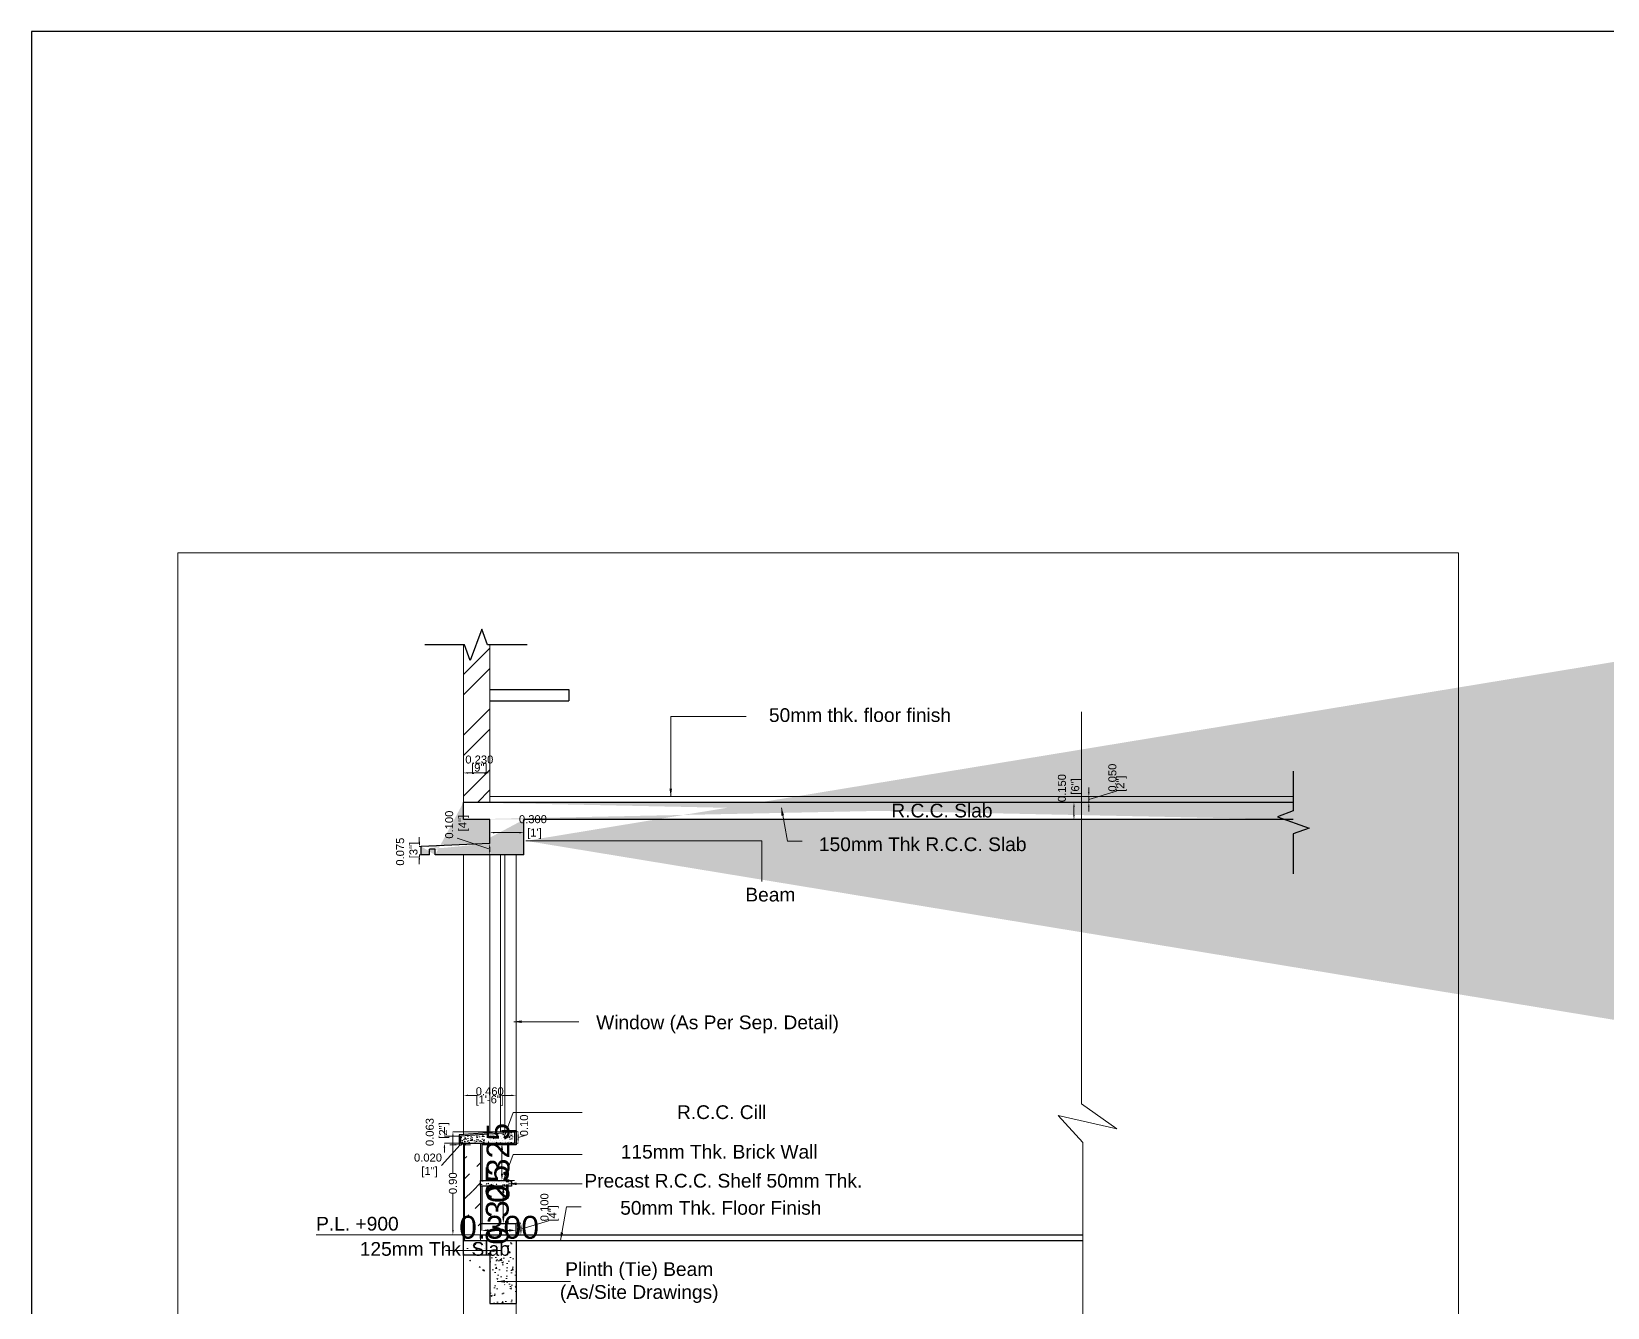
# Model space of a CAD drawing. Header units: millimetres. Extents: x 1898 to 3725, y 783 to 1532.
# Drawn here: x 3052.11 to 3065.9, y 1055.29 to 1066.45 of the extents above; entities that cross this region are included whole.
import ezdxf

# ---------------------------------------------------------------- set-up
doc = ezdxf.new("R2010")
doc.units = ezdxf.units.MM
doc.layers.get('0').update_dxf_attribs({"lineweight": 20})
doc.layers.get('Defpoints').update_dxf_attribs({"lineweight": 15})
for name, color, linetype, lineweight in [('Column Hatch', 253, 'Continuous', 13), ('DIM', 6, 'Continuous', 18), ('E6', 254, 'Continuous', 15), ('FLOOR FINISH', 10, 'Continuous', 15), ('Hatch', 43, 'Continuous', 13), ('TEXT', 7, 'Continuous', 15), ('Wall', 7, 'Continuous', 30), ('Window', 150, 'Continuous', 15), ('Window-Wall', 7, 'Continuous', 18)]:
    doc.layers.add(name, color=color, linetype=linetype, lineweight=lineweight)
doc.styles.add('DIM', font='arial.ttf', dxfattribs={"height": 0.5})
doc.styles.add('dim-stylus bt', font='arial.ttf')
doc.styles.get("Standard").update_dxf_attribs({"font": 'arial.ttf', "height": 0.2})
doc.styles.add('Tabrej', font='arial.ttf')
doc.dimstyles.new('1      100 (big)', dxfattribs={"dimscale": 100, "dimtxt": 10, "dimasz": 5, "dimexe": 5, "dimexo": 0, "dimgap": 1, "dimtad": 0, "dimdec": 0, "dimrnd": 5, "dimzin": 0, "dimdsep": 46, "dimtxsty": 'dim-stylus bt', "dimblk": 'ARCHTICK', "dimcen": 0, "dimdle": 5, "dimclrd": 256, "dimclre": 256, "dimclrt": 7, "dimadec": 0, "dimazin": 0, "dimtfac": 0.7, "dimtdec": 0, "dimtofl": 0, "dimtmove": 2, "dimatfit": 3, "dimfxl": 0, "dimtolj": 1, "dimtzin": 0, "dimlwd": 15, "dimlwe": 15, "dimarcsym": 0})
doc.dimstyles.new('Current Dim style', dxfattribs={"dimscale": 0.3, "dimtxt": 0.2, "dimasz": 2, "dimexe": 0.18, "dimexo": 1, "dimgap": 0.09, "dimtad": 0, "dimzin": 0, "dimdsep": 46, "dimtxsty": 'Standard', "dimcen": 0.09, "dimclrd": 256, "dimclre": 256, "dimclrt": 7, "dimadec": 0, "dimazin": 0, "dimtfac": 1, "dimtofl": 0, "dimtmove": 2, "dimatfit": 3, "dimfxl": 0, "dimtolj": 1, "dimtzin": 0, "dimlwd": -1, "dimlwe": -1, "dimarcsym": 0})
doc.dimstyles.new('Tabrej', dxfattribs={"dimtxt": 4, "dimasz": 0.45, "dimexe": 0.18, "dimexo": 0.0625, "dimgap": 0.09, "dimtad": 0, "dimdec": 3, "dimzin": 0, "dimdsep": 46, "dimtxsty": 'Tabrej', "dimcen": 0, "dimclrd": 256, "dimclre": 256, "dimclrt": 7, "dimaunit": 1, "dimadec": 3, "dimazin": 0, "dimtfac": 1, "dimtdec": 3, "dimtofl": 0, "dimtmove": 0, "dimatfit": 3, "dimfxl": 0, "dimtolj": 1, "dimtzin": 0, "dimlwd": -1, "dimlwe": -1, "dimarcsym": 0})

# ---------------------------------------------------------------- blocks, each defined once
blk = doc.blocks.new('*D625')
at = {"layer": 'Defpoints', "color": 0, "lineweight": 15, "ltscale": 0.05, "transparency": 16777216}
for p in [(3055.801, 1056.824), (3056.339, 1056.824), (3056.068, 1055.924)]:
    blk.add_point(p, dxfattribs=at)
at = {"layer": 'DIM', "ltscale": 0.05, "transparency": 16777216}
for p, q in [((3056.339, 1056.824), (3055.801, 1056.824)), ((3055.801, 1056.784), (3055.801, 1056.464)), ((3055.801, 1055.964), (3055.801, 1056.283)), ((3056.068, 1055.924), (3055.801, 1055.924))]:
    blk.add_line(p, q, dxfattribs=at)
at = {"layer": 'DIM', "lineweight": 15, "ltscale": 0.05, "transparency": 16777216}
for points in [[(3055.794, 1056.784), (3055.808, 1056.784), (3055.801, 1056.824)], [(3055.794, 1055.964), (3055.808, 1055.964), (3055.801, 1055.924)]]:
    blk.add_solid(points, dxfattribs=at)
at = {"layer": 'DIM', "color": 7, "ltscale": 0.05, "transparency": 16777216, "insert": (3055.801, 1056.374), "char_height": 0.07, "attachment_point": 5, "rotation": 90, "style": 'Tabrej'}
blk.add_mtext('\\A1;0.90', dxfattribs=at)
blk = doc.blocks.new('*D626')
at = {"layer": 'Defpoints', "color": 0, "lineweight": 15, "ltscale": 0.05, "transparency": 16777216}
for p in [(3056.353, 1057.142), (3055.893, 1056.824), (3056.353, 1056.824)]:
    blk.add_point(p, dxfattribs=at)
at = {"layer": 'DIM', "ltscale": 0.05, "transparency": 16777216}
for p, q in [((3055.893, 1056.824), (3055.893, 1057.142)), ((3055.933, 1057.142), (3056.005, 1057.142)), ((3056.313, 1057.142), (3056.241, 1057.142)), ((3056.353, 1056.824), (3056.353, 1057.142))]:
    blk.add_line(p, q, dxfattribs=at)
at = {"layer": 'DIM', "lineweight": 15, "ltscale": 0.05, "transparency": 16777216}
for points in [[(3055.933, 1057.149), (3055.933, 1057.136), (3055.893, 1057.142)], [(3056.313, 1057.149), (3056.313, 1057.136), (3056.353, 1057.142)]]:
    blk.add_solid(points, dxfattribs=at)
at = {"layer": 'DIM', "color": 7, "ltscale": 0.05, "transparency": 16777216, "char_height": 0.07, "attachment_point": 5, "style": 'Tabrej'}
for s, insert in [('\\A1;0.460', (3056.123, 1057.178)), ('\\A1;[1\'-6"]', (3056.123, 1057.097))]:
    blk.add_mtext(s, dxfattribs=dict(at, insert=insert))
blk = doc.blocks.new('_ArchTick')
at = {"color": 0, "const_width": 0.15}
blk.add_lwpolyline([(-0.5, -0.5), (0.5, 0.5)], dxfattribs=at)
blk = doc.blocks.new('*D602')
at = {"layer": 'Defpoints', "color": 0, "lineweight": 15, "ltscale": 0.05, "transparency": 16777216}
for p in [(3056.23, 1056.724), (3056.341, 1056.724), (3056.341, 1056.399)]:
    blk.add_point(p, dxfattribs=at)
at = {"layer": 'DIM', "ltscale": 0.05, "transparency": 16777216}
for p, q in [((3056.341, 1056.724), (3056.23, 1056.724)), ((3056.23, 1056.459), (3056.23, 1056.664)), ((3056.341, 1056.399), (3056.23, 1056.399))]:
    blk.add_line(p, q, dxfattribs=at)
at = {"layer": 'DIM', "lineweight": 15, "ltscale": 0.05, "transparency": 16777216}
for points in [[(3056.22, 1056.664), (3056.24, 1056.664), (3056.23, 1056.724)], [(3056.22, 1056.459), (3056.24, 1056.459), (3056.23, 1056.399)]]:
    blk.add_solid(points, dxfattribs=at)
at = {"layer": 'DIM', "color": 7, "ltscale": 0.05, "transparency": 16777216, "insert": (3056.197, 1056.552), "char_height": 0.2, "attachment_point": 5, "rotation": 90}
blk.add_mtext('\\A1;0.325', dxfattribs=at)
blk = doc.blocks.new('*D603')
at = {"layer": 'Defpoints', "color": 0, "lineweight": 15, "ltscale": 0.05, "transparency": 16777216}
for p in [(3061.302, 1059.755), (3061.302, 1059.705), (3061.365, 1059.755)]:
    blk.add_point(p, dxfattribs=at)
at = {"layer": 'DIM', "ltscale": 0.05, "transparency": 16777216}
for p, q in [((3061.365, 1059.795), (3061.365, 1059.835)), ((3061.365, 1059.73), (3061.606, 1059.803)), ((3061.302, 1059.755), (3061.365, 1059.755)), ((3061.302, 1059.705), (3061.365, 1059.705)), ((3061.365, 1059.705), (3061.365, 1059.755)), ((3061.365, 1059.665), (3061.365, 1059.625))]:
    blk.add_line(p, q, dxfattribs=at)
at = {"layer": 'DIM', "lineweight": 15, "ltscale": 0.05, "transparency": 16777216}
for points in [[(3061.358, 1059.795), (3061.371, 1059.795), (3061.365, 1059.755)], [(3061.358, 1059.665), (3061.371, 1059.665), (3061.365, 1059.705)]]:
    blk.add_solid(points, dxfattribs=at)
at = {"layer": 'DIM', "color": 7, "ltscale": 0.05, "transparency": 16777216, "char_height": 0.07, "attachment_point": 5, "rotation": 90, "style": 'Tabrej'}
for s, insert in [('\\A1;0.050', (3061.571, 1059.921)), ('\\A1;[2"]', (3061.651, 1059.868))]:
    blk.add_mtext(s, dxfattribs=dict(at, insert=insert))
blk = doc.blocks.new('*D604')
at = {"layer": 'Defpoints', "color": 0, "lineweight": 15, "ltscale": 0.05, "transparency": 16777216}
for p in [(3061.235, 1059.705), (3061.302, 1059.705), (3061.302, 1059.555)]:
    blk.add_point(p, dxfattribs=at)
at = {"layer": 'DIM', "ltscale": 0.05, "transparency": 16777216}
for p, q in [((3061.302, 1059.705), (3061.235, 1059.705)), ((3061.235, 1059.595), (3061.235, 1059.665)), ((3061.302, 1059.555), (3061.235, 1059.555))]:
    blk.add_line(p, q, dxfattribs=at)
at = {"layer": 'DIM', "lineweight": 15, "ltscale": 0.05, "transparency": 16777216}
for points in [[(3061.228, 1059.665), (3061.241, 1059.665), (3061.235, 1059.705)], [(3061.228, 1059.595), (3061.241, 1059.595), (3061.235, 1059.555)]]:
    blk.add_solid(points, dxfattribs=at)
at = {"layer": 'DIM', "color": 7, "ltscale": 0.05, "transparency": 16777216, "insert": (3061.198, 1059.83), "char_height": 0.07, "attachment_point": 5, "rotation": 90, "style": 'Tabrej'}
blk.add_mtext('\\A1;0.150\\P [6"]', dxfattribs=at)
blk = doc.blocks.new('*D605')
at = {"layer": 'Defpoints', "color": 0, "lineweight": 15, "ltscale": 0.05, "transparency": 16777216}
for p in [(3056.123, 1059.44), (3056.423, 1059.44), (3056.423, 1059.44)]:
    blk.add_point(p, dxfattribs=at)
at = {"layer": 'DIM', "ltscale": 0.05, "transparency": 16777216}
for p, q in [((3056.123, 1059.44), (3056.123, 1059.44)), ((3056.163, 1059.44), (3056.383, 1059.44))]:
    blk.add_line(p, q, dxfattribs=at)
at = {"layer": 'DIM', "lineweight": 15, "ltscale": 0.05, "transparency": 16777216}
for points in [[(3056.163, 1059.447), (3056.163, 1059.434), (3056.123, 1059.44)], [(3056.383, 1059.447), (3056.383, 1059.434), (3056.423, 1059.44)]]:
    blk.add_solid(points, dxfattribs=at)
at = {"layer": 'DIM', "color": 7, "ltscale": 0.05, "transparency": 16777216, "insert": (3056.501, 1059.489), "char_height": 0.07, "attachment_point": 5, "style": 'Tabrej'}
blk.add_mtext("\\A1;0.300\\P [1']", dxfattribs=at)
blk = doc.blocks.new('*D606')
at = {"layer": 'Defpoints', "color": 0, "lineweight": 15, "ltscale": 0.05, "transparency": 16777216}
for p in [(3056.123, 1059.962), (3055.893, 1059.705), (3056.123, 1059.705)]:
    blk.add_point(p, dxfattribs=at)
at = {"layer": 'DIM', "ltscale": 0.05, "transparency": 16777216}
for p, q in [((3055.893, 1059.705), (3055.893, 1059.962)), ((3055.933, 1059.962), (3056.083, 1059.962)), ((3056.123, 1059.705), (3056.123, 1059.962))]:
    blk.add_line(p, q, dxfattribs=at)
at = {"layer": 'DIM', "lineweight": 15, "ltscale": 0.05, "transparency": 16777216}
for points in [[(3055.933, 1059.969), (3055.933, 1059.956), (3055.893, 1059.962)], [(3056.083, 1059.969), (3056.083, 1059.956), (3056.123, 1059.962)]]:
    blk.add_solid(points, dxfattribs=at)
at = {"layer": 'DIM', "color": 7, "ltscale": 0.05, "transparency": 16777216, "char_height": 0.07, "attachment_point": 5, "style": 'Tabrej'}
for s, insert in [('\\A1;0.230', (3056.032, 1060.079)), ('\\A1;[9"]', (3056.032, 1059.998))]:
    blk.add_mtext(s, dxfattribs=dict(at, insert=insert))
blk = doc.blocks.new('*D607')
at = {"layer": 'Defpoints', "color": 0, "lineweight": 15, "ltscale": 0.05, "transparency": 16777216}
for p in [(3056.242, 1056.349), (3056.242, 1056.024), (3056.242, 1056.024)]:
    blk.add_point(p, dxfattribs=at)
at = {"layer": 'DIM', "ltscale": 0.05, "transparency": 16777216}
blk.add_line((3056.242, 1056.289), (3056.242, 1056.084), dxfattribs=at)
at = {"layer": 'DIM', "lineweight": 15, "ltscale": 0.05, "transparency": 16777216}
for points in [[(3056.232, 1056.289), (3056.252, 1056.289), (3056.242, 1056.349)], [(3056.232, 1056.084), (3056.252, 1056.084), (3056.242, 1056.024)]]:
    blk.add_solid(points, dxfattribs=at)
at = {"layer": 'DIM', "color": 7, "ltscale": 0.05, "transparency": 16777216, "insert": (3056.19, 1056.186), "char_height": 0.2, "attachment_point": 5, "rotation": 90}
blk.add_mtext('\\A1;0.325', dxfattribs=at)
blk = doc.blocks.new('*D608')
at = {"layer": 'Defpoints', "color": 0, "lineweight": 15, "ltscale": 0.05, "transparency": 16777216}
for p in [(3056.053, 1056.024), (3056.353, 1056.024), (3056.353, 1055.962)]:
    blk.add_point(p, dxfattribs=at)
at = {"layer": 'DIM', "ltscale": 0.05, "transparency": 16777216}
for p, q in [((3056.053, 1056.024), (3056.053, 1055.962)), ((3056.113, 1055.962), (3056.293, 1055.962)), ((3056.353, 1056.024), (3056.353, 1055.962))]:
    blk.add_line(p, q, dxfattribs=at)
at = {"layer": 'DIM', "lineweight": 15, "ltscale": 0.05, "transparency": 16777216}
for points in [[(3056.113, 1055.972), (3056.113, 1055.952), (3056.053, 1055.962)], [(3056.293, 1055.972), (3056.293, 1055.952), (3056.353, 1055.962)]]:
    blk.add_solid(points, dxfattribs=at)
at = {"layer": 'DIM', "color": 7, "ltscale": 0.05, "transparency": 16777216, "insert": (3056.205, 1055.988), "char_height": 0.2, "attachment_point": 5}
blk.add_mtext('\\A1;0.300', dxfattribs=at)
blk = doc.blocks.new('*D609')
at = {"layer": 'Defpoints', "color": 0, "lineweight": 15, "ltscale": 0.05, "transparency": 16777216}
for p in [(3056.31, 1056.824), (3056.371, 1056.824), (3056.31, 1056.724)]:
    blk.add_point(p, dxfattribs=at)
at = {"layer": 'DIM', "ltscale": 0.05, "transparency": 16777216}
for p, q in [((3056.31, 1056.824), (3056.371, 1056.824)), ((3056.371, 1056.774), (3056.424, 1056.789)), ((3056.371, 1056.764), (3056.371, 1056.784)), ((3056.31, 1056.724), (3056.371, 1056.724))]:
    blk.add_line(p, q, dxfattribs=at)
at = {"layer": 'DIM', "lineweight": 15, "ltscale": 0.05, "transparency": 16777216}
for points in [[(3056.365, 1056.784), (3056.378, 1056.784), (3056.371, 1056.824)], [(3056.365, 1056.764), (3056.378, 1056.764), (3056.371, 1056.724)]]:
    blk.add_solid(points, dxfattribs=at)
at = {"layer": 'DIM', "color": 7, "ltscale": 0.05, "transparency": 16777216, "insert": (3056.424, 1056.88), "char_height": 0.07, "attachment_point": 5, "rotation": 90, "style": 'Tabrej'}
blk.add_mtext('\\A1;0.10', dxfattribs=at)
blk = doc.blocks.new('*D610')
at = {"layer": 'Defpoints', "color": 0, "lineweight": 15, "ltscale": 0.05, "transparency": 16777216}
for p in [(3056.123, 1059.345), (3056.123, 1059.245), (3056.123, 1059.245)]:
    blk.add_point(p, dxfattribs=at)
at = {"layer": 'DIM', "ltscale": 0.05, "transparency": 16777216}
for p, q in [((3056.123, 1059.295), (3055.837, 1059.392)), ((3056.123, 1059.305), (3056.123, 1059.285))]:
    blk.add_line(p, q, dxfattribs=at)
at = {"layer": 'DIM', "lineweight": 15, "ltscale": 0.05, "transparency": 16777216}
for points in [[(3056.116, 1059.305), (3056.129, 1059.305), (3056.123, 1059.345)], [(3056.116, 1059.285), (3056.129, 1059.285), (3056.123, 1059.245)]]:
    blk.add_solid(points, dxfattribs=at)
at = {"layer": 'DIM', "color": 7, "ltscale": 0.05, "transparency": 16777216, "insert": (3055.837, 1059.51), "char_height": 0.07, "attachment_point": 5, "rotation": 90, "style": 'Tabrej'}
blk.add_mtext('\\A1;0.100\\P [4"]', dxfattribs=at)
blk = doc.blocks.new('*D594')
at = {"layer": 'Defpoints', "color": 0, "lineweight": 15, "ltscale": 0.05, "transparency": 16777216}
for p in [(3055.507, 1059.32), (3055.523, 1059.32), (3055.523, 1059.245)]:
    blk.add_point(p, dxfattribs=at)
at = {"layer": 'DIM', "ltscale": 0.05, "transparency": 16777216}
for p, q in [((3055.507, 1059.36), (3055.507, 1059.4)), ((3055.523, 1059.32), (3055.507, 1059.32)), ((3055.523, 1059.245), (3055.507, 1059.245)), ((3055.507, 1059.205), (3055.507, 1059.165))]:
    blk.add_line(p, q, dxfattribs=at)
at = {"layer": 'DIM', "lineweight": 15, "ltscale": 0.05, "transparency": 16777216}
for points in [[(3055.5, 1059.36), (3055.514, 1059.36), (3055.507, 1059.32)], [(3055.5, 1059.205), (3055.514, 1059.205), (3055.507, 1059.245)]]:
    blk.add_solid(points, dxfattribs=at)
at = {"layer": 'DIM', "color": 7, "ltscale": 0.05, "transparency": 16777216, "insert": (3055.408, 1059.274), "char_height": 0.07, "attachment_point": 5, "rotation": 90, "style": 'Tabrej'}
blk.add_mtext('\\A1;0.075\\P [3"]', dxfattribs=at)
blk = doc.blocks.new('*D595')
at = {"layer": 'Defpoints', "color": 0, "lineweight": 15, "ltscale": 0.05, "transparency": 16777216}
for p in [(3055.88, 1056.786), (3055.727, 1056.724), (3055.88, 1056.724)]:
    blk.add_point(p, dxfattribs=at)
at = {"layer": 'DIM', "ltscale": 0.05, "transparency": 16777216}
for p, q in [((3055.727, 1056.826), (3055.727, 1056.866)), ((3055.88, 1056.786), (3055.727, 1056.786)), ((3055.88, 1056.724), (3055.727, 1056.724)), ((3055.727, 1056.684), (3055.727, 1056.644))]:
    blk.add_line(p, q, dxfattribs=at)
at = {"layer": 'DIM', "lineweight": 15, "ltscale": 0.05, "transparency": 16777216}
for points in [[(3055.72, 1056.826), (3055.734, 1056.826), (3055.727, 1056.786)], [(3055.72, 1056.684), (3055.734, 1056.684), (3055.727, 1056.724)]]:
    blk.add_solid(points, dxfattribs=at)
at = {"layer": 'DIM', "color": 7, "ltscale": 0.05, "transparency": 16777216, "insert": (3055.667, 1056.822), "char_height": 0.07, "attachment_point": 5, "rotation": 90, "style": 'Tabrej'}
blk.add_mtext('\\A1;0.063\\P [2"]', dxfattribs=at)
blk = doc.blocks.new('*D596')
at = {"layer": 'Defpoints', "color": 0, "lineweight": 15, "ltscale": 0.05, "transparency": 16777216}
for p in [(3055.855, 1056.711), (3055.875, 1056.711), (3055.875, 1056.711)]:
    blk.add_point(p, dxfattribs=at)
at = {"layer": 'DIM', "ltscale": 0.05, "transparency": 16777216}
for p, q in [((3055.865, 1056.711), (3055.701, 1056.53)), ((3055.815, 1056.711), (3055.775, 1056.711)), ((3055.855, 1056.711), (3055.875, 1056.711)), ((3055.915, 1056.711), (3055.955, 1056.711))]:
    blk.add_line(p, q, dxfattribs=at)
at = {"layer": 'DIM', "lineweight": 15, "ltscale": 0.05, "transparency": 16777216}
for points in [[(3055.815, 1056.718), (3055.815, 1056.704), (3055.855, 1056.711)], [(3055.915, 1056.718), (3055.915, 1056.704), (3055.875, 1056.711)]]:
    blk.add_solid(points, dxfattribs=at)
at = {"layer": 'DIM', "color": 7, "ltscale": 0.05, "transparency": 16777216, "insert": (3055.583, 1056.53), "char_height": 0.07, "attachment_point": 5, "style": 'Tabrej'}
blk.add_mtext('\\A1;0.020\\P [1"]', dxfattribs=at)
blk = doc.blocks.new('*D597')
at = {"layer": 'Defpoints', "color": 0, "lineweight": 15, "ltscale": 0.05, "transparency": 16777216}
for p in [(3056.353, 1056.024), (3056.353, 1055.924), (3056.396, 1056.024)]:
    blk.add_point(p, dxfattribs=at)
at = {"layer": 'DIM', "ltscale": 0.05, "transparency": 16777216}
for p, q in [((3056.353, 1056.024), (3056.396, 1056.024)), ((3056.353, 1055.924), (3056.396, 1055.924)), ((3056.396, 1055.974), (3056.637, 1056.046)), ((3056.396, 1055.964), (3056.396, 1055.984))]:
    blk.add_line(p, q, dxfattribs=at)
at = {"layer": 'DIM', "lineweight": 15, "ltscale": 0.05, "transparency": 16777216}
for points in [[(3056.389, 1055.984), (3056.403, 1055.984), (3056.396, 1056.024)], [(3056.389, 1055.964), (3056.403, 1055.964), (3056.396, 1055.924)]]:
    blk.add_solid(points, dxfattribs=at)
at = {"layer": 'DIM', "color": 7, "ltscale": 0.05, "transparency": 16777216, "char_height": 0.07, "attachment_point": 5, "rotation": 90, "style": 'Tabrej'}
for s, insert in [('\\A1;0.100', (3056.602, 1056.164)), ('\\A1;[4"]', (3056.682, 1056.111))]:
    blk.add_mtext(s, dxfattribs=dict(at, insert=insert))

msp = doc.modelspace()

# ---------------------------------------------------------------- hatches: boundary and pattern name
at = {"layer": 'Column Hatch', "ltscale": 0.05}
h = msp.add_hatch(dxfattribs=at)
h.set_pattern_fill('ANSI32', color=256, scale=1.002047, style=0)
h.set_pattern_definition([(45, (-4067.0914, 2159.90125), (-0.265707812, 0.265707812), []), (45, (-4066.91428, 2159.90125), (-0.265707812, 0.265707812), [])])
edge = h.paths.add_edge_path()
edge.add_line((3056.1231, 1061.082), (3056.1231, 1059.7051))
edge.add_line((3055.8931, 1059.7051), (3055.8931, 1061.082))
h = msp.add_hatch(dxfattribs=at)
h.set_pattern_fill('ANSI31', color=256)
h.set_pattern_definition([(45, (-2424.7141, 1843.23759), (-0.0883883476, 0.0883883476), [])])
edge = h.paths.add_edge_path()
edge.add_line((3056.0431, 1056.7236), (3056.0431, 1055.8736))
edge.add_line((3055.9031, 1056.7236), (3055.9031, 1055.8736))
at = {"layer": 'Hatch', "ltscale": 0.05}
h = msp.add_hatch(dxfattribs=at)
h.set_pattern_fill('AR-CONC', color=256, scale=0.02)
h.set_pattern_definition([(50, (-3151.94785, 1656.49071), (0.1434520365, -0.012550427), [0.015, -0.165]), (355, (-3151.94785, 1656.49071), (-0.0277502667, 0.1504384267), [0.012, -0.132]), (100.4514445, (-3151.93589, 1656.48967), (0.1157017693, 0.1378879982), [0.0127480384, -0.1402284224]), (46.1842, (-3151.94785, 1656.53071), (0.213448266, -0.033103856), [0.0225, -0.2475]), (96.6356355, (-3151.93006, 1656.52795), (0.186932389, 0.19482372), [0.0191220684, -0.210342752]), (351.184164, (-3151.94785, 1656.53071), (0.186932389, 0.19482372), [0.018, -0.198]), (21, (-3151.92785, 1656.52071), (0.1193814104, -0.0805237781), [0.015, -0.165]), (326, (-3151.92785, 1656.52071), (0.0486630664, 0.145030009), [0.012, -0.132]), (71.4514447, (-3151.9179, 1656.514), (0.1680444753, 0.0645062306), [0.012748038, -0.1402284224]), (37.5, (-3151.947847, 1656.490713), (0.00243197106, 0.06657877077), [0, -0.1304, 0, -0.134, 0, -0.1325]), (7.5, (-3151.94785, 1656.49071), (0.0526139075, 0.0788823424), [0, -0.0764, 0, -0.1274, 0, -0.0505]), (327.5, (-3151.992447, 1656.490713), (0.10676448723, -0.00451097435), [0, -0.05, 0, -0.156, 0, -0.207]), (317.5, (-3152.01245, 1656.49071), (0.1166372339, 0.0200209965), [0, -0.065, 0, -0.1036, 0, -0.147])])
edge = h.paths.add_edge_path()
edge.add_line((3055.5227, 1059.2451), (3055.5227, 1059.3201))
edge.add_line((3055.6453, 1059.2451), (3055.6453, 1059.2952))
edge.add_line((3055.6453, 1059.2952), (3055.5952, 1059.2952))
edge.add_line((3055.5952, 1059.2451), (3055.5227, 1059.2451))
edge.add_line((3056.1227, 1059.3451), (3055.5223, 1059.3201))
edge.add_line((3056.4227, 1059.2451), (3055.6453, 1059.2451))
edge.add_line((3055.5952, 1059.2451), (3055.5952, 1059.2952))
edge.add_line((3056.4227, 1059.2451), (3056.4227, 1059.5551))
edge.add_line((3056.1227, 1059.3951), (3056.1227, 1059.5551))
edge.add_line((3056.1227, 1059.5551), (3055.8931, 1059.5551))
edge.add_line((3063.154, 1059.7051), (3055.8931, 1059.7051))
edge.add_line((3063.154, 1059.5551), (3056.4227, 1059.5551))
edge.add_line((3055.8931, 1059.5551), (3055.8931, 1059.7051))
h = msp.add_hatch(dxfattribs=at)
h.set_pattern_fill('AR-CONC', color=256, scale=0.01)
h.set_pattern_definition([(50, (-2745.32911, 1642.07449), (0.07172601826, -0.0062752135), [0.0075, -0.0825]), (355, (-2745.32911, 1642.07449), (-0.0138751334, 0.0752192134), [0.006, -0.066]), (100.4514445, (-2745.32313, 1642.07397), (0.0578508847, 0.0689439991), [0.0063740192, -0.0701142112]), (46.1842, (-2745.32911, 1642.09449), (0.1067241331, -0.0165519281), [0.01125, -0.12375]), (96.6356355, (-2745.32021, 1642.09311), (0.0934661946, 0.09741186), [0.0095610342, -0.105171376]), (351.184164, (-2745.32911, 1642.09449), (0.0934661945, 0.09741186), [0.009, -0.099]), (21, (-2745.31911, 1642.08949), (0.0596907052, -0.04026188907), [0.0075, -0.0825]), (326, (-2745.31911, 1642.08949), (0.0243315332, 0.0725150045), [0.006, -0.066]), (71.4514447, (-2745.31413, 1642.08614), (0.0840222377, 0.0322531153), [0.006374019, -0.0701142112]), (37.5, (-2745.329107, 1642.074492), (0.00121598553, 0.03328938538), [0, -0.0652, 0, -0.067, 0, -0.06625]), (7.5, (-2745.329107, 1642.074492), (0.02630695374, 0.03944117119), [0, -0.0382, 0, -0.0637, 0, -0.02525]), (327.5, (-2745.351407, 1642.074492), (0.05338224362, -0.00225548717), [0, -0.025, 0, -0.078, 0, -0.1035]), (317.5, (-2745.361407, 1642.07449), (0.05831861693, 0.01001049823), [0, -0.0325, 0, -0.0518, 0, -0.0735])])
h.paths.add_polyline_path([(3056.2406, 1056.8236), (3056.3406, 1056.8236), (3056.3406, 1056.7236), (3055.8676, 1056.7236), (3055.8676, 1056.7861), (3056.2406, 1056.8111)])
h = msp.add_hatch(dxfattribs=at)
h.set_pattern_fill('AR-CONC', color=256, scale=0.01)
h.set_pattern_definition([(50, (-2745.32911, 1642.07949), (0.07172601826, -0.0062752135), [0.0075, -0.0825]), (355, (-2745.32911, 1642.07949), (-0.0138751334, 0.0752192134), [0.006, -0.066]), (100.4514445, (-2745.32313, 1642.07897), (0.0578508847, 0.0689439991), [0.0063740192, -0.0701142112]), (46.1842, (-2745.32911, 1642.09949), (0.1067241331, -0.0165519281), [0.01125, -0.12375]), (96.6356355, (-2745.32021, 1642.09811), (0.0934661946, 0.09741186), [0.0095610342, -0.105171376]), (351.184164, (-2745.32911, 1642.09949), (0.0934661945, 0.09741186), [0.009, -0.099]), (21, (-2745.31911, 1642.09449), (0.0596907052, -0.04026188907), [0.0075, -0.0825]), (326, (-2745.31911, 1642.09449), (0.0243315332, 0.0725150045), [0.006, -0.066]), (71.4514447, (-2745.31413, 1642.09114), (0.0840222377, 0.0322531153), [0.006374019, -0.0701142112]), (37.5, (-2745.329107, 1642.079492), (0.00121598553, 0.03328938538), [0, -0.0652, 0, -0.067, 0, -0.06625]), (7.5, (-2745.329107, 1642.079492), (0.02630695374, 0.03944117119), [0, -0.0382, 0, -0.0637, 0, -0.02525]), (327.5, (-2745.351407, 1642.079492), (0.05338224362, -0.00225548717), [0, -0.025, 0, -0.078, 0, -0.1035]), (317.5, (-2745.361407, 1642.07949), (0.05831861693, 0.01001049823), [0, -0.0325, 0, -0.0518, 0, -0.0735])])
h.paths.add_polyline_path([(3056.3131, 1056.3486), (3056.0431, 1056.3486), (3056.0431, 1056.3986), (3056.3131, 1056.3986)])
h = msp.add_hatch(dxfattribs=at)
h.set_pattern_fill('AR-CONC', color=256, scale=0.02)
h.set_pattern_definition([(50, (-2745.32911, 1642.08449), (0.1434520365, -0.012550427), [0.015, -0.165]), (355, (-2745.32911, 1642.08449), (-0.0277502667, 0.1504384267), [0.012, -0.132]), (100.4514445, (-2745.31715, 1642.08345), (0.1157017693, 0.1378879982), [0.0127480384, -0.1402284224]), (46.1842, (-2745.3291, 1642.1245), (0.213448266, -0.033103856), [0.0225, -0.2475]), (96.6356355, (-2745.31132, 1642.12173), (0.186932389, 0.19482372), [0.019122068, -0.210342752]), (351.184164, (-2745.3291, 1642.1245), (0.186932389, 0.19482372), [0.018, -0.198]), (21, (-2745.30911, 1642.11449), (0.1193814104, -0.0805237781), [0.015, -0.165]), (326, (-2745.30911, 1642.11449), (0.0486630664, 0.145030009), [0.012, -0.132]), (71.4514447, (-2745.29916, 1642.10778), (0.1680444753, 0.0645062306), [0.012748038, -0.1402284224]), (37.5, (-2745.329107, 1642.08449), (0.00243197106, 0.06657877077), [0, -0.1304, 0, -0.134, 0, -0.1325]), (7.5, (-2745.32911, 1642.08449), (0.0526139075, 0.0788823424), [0, -0.0764, 0, -0.1274, 0, -0.0505]), (327.5, (-2745.37371, 1642.08449), (0.10676448723, -0.00451097435), [0, -0.05, 0, -0.156, 0, -0.207]), (317.5, (-2745.39371, 1642.08449), (0.1166372339, 0.0200209965), [0, -0.065, 0, -0.1036, 0, -0.147])])
edge = h.paths.add_edge_path()
edge.add_line((3055.8931, 1055.7486), (3056.1227, 1055.7486))
edge.add_line((3056.1227, 1055.7486), (3056.1227, 1055.4136))
edge.add_line((3056.1227, 1055.3236), (3056.3531, 1055.3236))
edge.add_line((3055.8931, 1055.7465), (3055.8931, 1055.8736))
edge.add_line((3056.3531, 1055.8736), (3056.3531, 1055.4136))

# ---------------------------------------------------------------- linework, layer by layer
at = {"layer": 'Column Hatch', "ltscale": 0.05}
for p, q in [((3055.8931, 1059.7051), (3055.8931, 1061.082)), ((3056.1231, 1061.082), (3056.1231, 1059.7051)), ((3055.9031, 1056.7236), (3055.9031, 1055.8736)), ((3056.0431, 1056.7236), (3056.0431, 1055.8736))]:
    msp.add_line(p, q, dxfattribs=at)
at = {"layer": 'E6', "ltscale": 0.05}
for p, q in [((3055.8931, 1055.9236), (3054.6057, 1055.9236)), ((3055.8931, 1055.8736), (3055.8931, 1053.7887)), ((3056.3531, 1055.8736), (3056.3531, 1053.7887))]:
    msp.add_line(p, q, dxfattribs=at)
msp.add_lwpolyline([(3064.6002, 1061.8873), (3053.3947, 1061.8873), (3053.3947, 1053.1188), (3064.6002, 1053.1188)], close=True, dxfattribs=at)
at = {"layer": 'FLOOR FINISH', "ltscale": 0.05}
msp.add_line((3063.154, 1059.7551), (3056.1231, 1059.7551), dxfattribs=at)
at = {"layer": 'Wall', "ltscale": 0.05}
for p, q in [((3056.1227, 1060.692), (3056.8141, 1060.692)), ((3056.8141, 1060.692), (3056.8141, 1060.5918)), ((3056.1227, 1060.5918), (3056.8141, 1060.5918)), ((3063.154, 1059.7051), (3055.8931, 1059.7051)), ((3055.8931, 1059.5551), (3055.8931, 1059.7051)), ((3056.1227, 1059.5551), (3055.8931, 1059.5551)), ((3056.1227, 1059.3451), (3056.1227, 1059.5551)), ((3056.4227, 1059.2451), (3056.4227, 1059.5551)), ((3063.154, 1059.5551), (3056.4227, 1059.5551)), ((3056.1227, 1059.3451), (3055.5227, 1059.3201)), ((3055.5227, 1059.2451), (3055.5227, 1059.3201)), ((3055.5952, 1059.2451), (3055.5227, 1059.2451)), ((3055.5952, 1059.2451), (3055.5952, 1059.2952)), ((3055.6453, 1059.2952), (3055.5952, 1059.2952)), ((3055.6453, 1059.2451), (3055.6453, 1059.2952)), ((3056.4227, 1059.2451), (3055.6453, 1059.2451)), ((3055.8931, 1056.7236), (3055.8931, 1055.9236)), ((3056.0531, 1056.7236), (3056.0531, 1056.3986)), ((3056.0531, 1056.3486), (3056.0531, 1056.0236)), ((3055.8931, 1055.8736), (3055.8931, 1055.9236)), ((3055.8931, 1055.7486), (3055.8931, 1055.9236)), ((3056.0431, 1056.0236), (3056.3531, 1056.0236)), ((3056.0431, 1055.9236), (3056.3531, 1055.9236)), ((3056.3531, 1055.9236), (3056.3531, 1056.0236)), ((3056.3531, 1055.9236), (3061.3128, 1055.9236)), ((3055.8931, 1055.8736), (3056.3531, 1055.8736)), ((3056.3531, 1055.8736), (3061.3128, 1055.8736)), ((3056.3531, 1055.8736), (3056.3531, 1055.3236)), ((3055.8931, 1055.7486), (3056.1227, 1055.7486)), ((3056.1227, 1055.7486), (3056.1227, 1055.3236)), ((3056.1227, 1055.3236), (3056.3531, 1055.3236))]:
    msp.add_line(p, q, dxfattribs=at)
at = {"layer": 'Wall'}
for p, q in [((3056.2281, 1056.8227), (3055.8551, 1056.7977)), ((3055.8551, 1056.7977), (3055.8551, 1056.7111)), ((3056.2406, 1056.8111), (3055.8676, 1056.7861)), ((3055.8676, 1056.7861), (3055.8676, 1056.7236)), ((3056.2281, 1056.8361), (3056.3531, 1056.8361)), ((3056.2281, 1056.8361), (3056.2281, 1056.8227)), ((3056.2406, 1056.8236), (3056.3406, 1056.8236)), ((3056.2406, 1056.8236), (3056.2406, 1056.8111)), ((3056.3406, 1056.8236), (3056.3406, 1056.7236)), ((3056.3406, 1056.8236), (3056.3406, 1056.7236)), ((3056.3531, 1056.8361), (3056.3531, 1056.7111)), ((3055.8551, 1056.7111), (3055.8751, 1056.7111)), ((3055.8581, 1056.7111), (3055.8751, 1056.7111)), ((3055.8676, 1056.7236), (3056.3406, 1056.7236)), ((3055.8751, 1056.7236), (3055.8751, 1056.7111)), ((3056.3531, 1056.7111), (3056.0531, 1056.7111))]:
    msp.add_line(p, q, dxfattribs=at)
at = {"layer": 'Wall', "ltscale": 0.05}
for points in [[(3079.6911, 1066.4454), (3052.1141, 1066.4454), (3052.1141, 1047.9795), (3079.6911, 1047.9795)], [(3056.3131, 1056.3486), (3056.0431, 1056.3486), (3056.0431, 1056.3986), (3056.3131, 1056.3986)]]:
    msp.add_lwpolyline(points, close=True, dxfattribs=at)
at = {"layer": 'Wall'}
msp.add_lwpolyline([(3056.4519, 1061.082), (3056.1035, 1061.082), (3056.0534, 1061.2197), (3055.9532, 1060.9444), (3055.9031, 1061.082), (3055.5548, 1061.082)], dxfattribs=at)
at = {"layer": 'Wall', "ltscale": 0.05}
msp.add_lwpolyline([(3063.154, 1059.9778), (3063.154, 1059.6294), (3063.0163, 1059.5793), (3063.2916, 1059.4791), (3063.154, 1059.429), (3063.154, 1059.0806)], dxfattribs=at)
at = {"layer": 'Window', "ltscale": 0.05}
for p, q in [((3056.2163, 1059.2451), (3056.2163, 1056.8236)), ((3056.2563, 1059.2451), (3056.2563, 1056.8236))]:
    msp.add_line(p, q, dxfattribs=at)
at = {"layer": 'Window-Wall'}
for p, q in [((3061.3017, 1060.4972), (3061.3017, 1057.0693)), ((3055.8931, 1059.2451), (3055.8931, 1056.8003)), ((3056.1227, 1059.2451), (3056.1227, 1056.8236)), ((3056.3531, 1059.2451), (3056.3531, 1056.8236)), ((3061.3017, 1057.0693), (3061.6098, 1056.8494)), ((3061.6098, 1056.8494), (3061.0964, 1056.9667)), ((3061.0964, 1056.9667), (3061.3128, 1056.7315)), ((3061.3128, 1056.7315), (3061.3128, 1053.9939))]:
    msp.add_line(p, q, dxfattribs=at)

# ---------------------------------------------------------------- texts
at = {"layer": 'TEXT', "char_height": 0.12, "width": 2.432176, "attachment_point": 5, "style": 'DIM'}
for s, insert in [('50mm thk. floor finish', (3059.3626, 1060.4671)), (' R.C.C. Slab', (3060.0562, 1059.6323)), ('150mm Thk R.C.C. Slab', (3059.9113, 1059.3378)), ('Beam', (3058.5785, 1058.8974)), ('\\A1;Window (As Per Sep. Detail)', (3058.1161, 1057.7632)), ('\\A1;R.C.C. Cill', (3058.1528, 1056.995)), ('\\A1;115mm Thk. Brick Wall', (3058.1311, 1056.6492)), ('\\A1;Precast R.C.C. Shelf 50mm Thk.', (3058.167, 1056.3956)), ('\\A1;50mm Thk. Floor Finish', (3058.1448, 1056.1583)), ('P.L. +900', (3054.9653, 1056.0196)), ('\\A1;125mm Thk. Slab', (3055.6429, 1055.7992)), ('\\A1;Plinth (Tie) Beam\\P(As/Site Drawings) ', (3057.4311, 1055.5053))]:
    msp.add_mtext(s, dxfattribs=dict(at, insert=insert))

# ---------------------------------------------------------------- dimensions: what is measured, and where the dimension line sits
at = {"layer": 'DIM', "ltscale": 0.05}
for base, p1, p2, picture, middle in [((3056.1231, 1059.9625), (3055.8931, 1059.7051), (3056.1231, 1059.7051), '*D606', (3056.0323, 1060.0431)), ((3056.3531, 1057.1423), (3055.8931, 1056.8236), (3056.3531, 1056.8236), '*D626', (3056.1231, 1057.1423))]:
    dim = msp.add_linear_dim(base=base, p1=p1, p2=p2, dimstyle='Tabrej', override={"dimtxt": 0.07, "dimasz": 0.04, "dimexe": 0, "dimexo": 0, "dimgap": 0, "dimpost": '\\X', "dimsah": 1, "dimtmove": 1}, dxfattribs=at)
    dim.commit()
    dim.dimension.update_dxf_attribs({"geometry": picture, "text_midpoint": middle})
for base, p1, p2, dimstyle, override, picture, middle in [((3061.2348, 1059.7051), (3061.3017, 1059.5551), (3061.3017, 1059.7051), 'Tabrej', {"dimtxt": 0.07, "dimasz": 0.04, "dimexe": 0, "dimexo": 0, "dimgap": 0, "dimpost": '\\X', "dimsah": 1, "dimtmove": 1}, '*D604', (3061.1982, 1059.8304)), ((3056.1227, 1059.2451), (3056.1227, 1059.3451), (3056.1227, 1059.2451), 'Tabrej', {"dimtxt": 0.07, "dimasz": 0.04, "dimexe": 0, "dimexo": 0, "dimgap": 0, "dimpost": '\\X', "dimsah": 1, "dimtmove": 1}, '*D610', (3055.8369, 1059.3918)), ((3055.507, 1059.3201), (3055.5227, 1059.2451), (3055.5227, 1059.3201), 'Tabrej', {"dimtxt": 0.07, "dimasz": 0.04, "dimexe": 0, "dimexo": 0, "dimgap": 0, "dimpost": '\\X', "dimsah": 1, "dimtmove": 1}, '*D594', (3055.4082, 1059.2736)), ((3055.7271201382, 1056.7235538998), (3055.8801366514, 1056.7860538998), (3055.8801366514, 1056.7235538998), 'Tabrej', {"dimtxt": 0.07, "dimasz": 0.04, "dimexe": 0, "dimexo": 0, "dimgap": 0, "dimpost": '\\X', "dimsah": 1, "dimtmove": 1}, '*D595', (3055.6666883397, 1056.8221435512)), ((3056.2297, 1056.7236), (3056.3406, 1056.3986), (3056.3406, 1056.7236), 'Current Dim style', {"dimtxt": 0.2, "dimasz": 0.2, "dimexe": 0, "dimexo": 0, "dimgap": 0, "dimdec": 3}, '*D602', (3056.197, 1056.5516)), ((3056.2422, 1056.0236), (3056.2422, 1056.3486), (3056.2422, 1056.0236), 'Current Dim style', {"dimtxt": 0.2, "dimasz": 0.2, "dimexe": 0, "dimexo": 0, "dimgap": 0, "dimdec": 3}, '*D607', (3056.1904, 1056.1861))]:
    dim = msp.add_linear_dim(base=base, p1=p1, p2=p2, angle=90, dimstyle=dimstyle, override=override, dxfattribs=at)
    dim.commit()
    dim.dimension.update_dxf_attribs({"geometry": picture, "text_midpoint": middle, "dimtype": 160})
for base, p1, p2, picture, middle in [((3061.3646, 1059.7551), (3061.3017, 1059.7051), (3061.3017, 1059.7551), '*D603', (3061.6064, 1059.8027)), ((3056.396, 1056.0236), (3056.3531, 1055.9236), (3056.3531, 1056.0236), '*D597', (3056.6374, 1056.046))]:
    dim = msp.add_linear_dim(base=base, p1=p1, p2=p2, angle=90, dimstyle='Tabrej', override={"dimtxt": 0.07, "dimasz": 0.04, "dimexe": 0, "dimexo": 0, "dimgap": 0, "dimpost": '\\X', "dimsah": 1, "dimtmove": 1}, dxfattribs=at)
    dim.commit()
    dim.dimension.update_dxf_attribs({"geometry": picture, "text_midpoint": middle})
for base, p1, p2, dimstyle, override, picture, middle in [((3056.4227, 1059.4403), (3056.1227, 1059.4403), (3056.4227, 1059.4403), 'Tabrej', {"dimtxt": 0.07, "dimasz": 0.04, "dimexe": 0, "dimexo": 0, "dimgap": 0, "dimpost": '\\X', "dimsah": 1, "dimtmove": 1}, '*D605', (3056.5014, 1059.4891)), ((3055.8751, 1056.7111), (3055.8551, 1056.7111), (3055.8751, 1056.7111), 'Tabrej', {"dimtxt": 0.07, "dimasz": 0.04, "dimexe": 0, "dimexo": 0, "dimgap": 0, "dimpost": '\\X', "dimsah": 1, "dimtmove": 1}, '*D596', (3055.7014, 1056.5295)), ((3056.3531, 1055.9617), (3056.0531, 1056.0236), (3056.3531, 1056.0236), 'Current Dim style', {"dimtxt": 0.2, "dimasz": 0.2, "dimexe": 0, "dimexo": 0, "dimgap": 0, "dimdec": 3}, '*D608', (3056.2049, 1055.9877))]:
    dim = msp.add_linear_dim(base=base, p1=p1, p2=p2, dimstyle=dimstyle, override=override, dxfattribs=at)
    dim.commit()
    dim.dimension.update_dxf_attribs({"geometry": picture, "text_midpoint": middle, "dimtype": 160})
dim = msp.add_linear_dim(base=(3056.3715, 1056.8236), p1=(3056.3097, 1056.7236), p2=(3056.3097, 1056.8236), angle=90, text='0.10', dimstyle='Tabrej', override={"dimtxt": 0.07, "dimasz": 0.04, "dimexe": 0, "dimexo": 0, "dimgap": 0, "dimpost": '\\X', "dimsah": 1, "dimtmove": 1}, dxfattribs=at)
dim.commit()
dim.dimension.update_dxf_attribs({"geometry": '*D609', "text_midpoint": (3056.4236, 1056.7892), "dimtype": 160})
dim = msp.add_linear_dim(base=(3055.8009, 1056.8236), p1=(3056.0677, 1055.9236), p2=(3056.3386, 1056.8236), angle=90, text='0.90', dimstyle='Tabrej', override={"dimtxt": 0.07, "dimasz": 0.04, "dimexe": 0, "dimexo": 0, "dimgap": 0, "dimpost": '\\X', "dimsah": 1, "dimtmove": 1}, dxfattribs=at)
dim.commit()
dim.dimension.update_dxf_attribs({"geometry": '*D625', "text_midpoint": (3055.8009, 1056.3736)})

# ---------------------------------------------------------------- leaders
for points in [[(3057.7067, 1059.7557), (3057.7067, 1060.4554), (3058.367, 1060.4554)], [(3058.6749, 1059.6583), (3058.7275, 1059.3642), (3058.857, 1059.3642)], [(3056.3334, 1057.787), (3056.9024, 1057.787)], [(3056.2451, 1056.7708), (3056.3291, 1056.9939), (3056.9323, 1056.9939)], [(3056.2451, 1056.4033), (3056.3291, 1056.6265), (3056.9323, 1056.6265)], [(3056.2888, 1056.3695), (3056.9325, 1056.3695)], [(3056.7423, 1055.8736), (3056.7948, 1056.1676), (3056.9244, 1056.1676)], [(3056.2203, 1055.7862), (3055.7363, 1055.7862)], [(3056.1873, 1055.5156), (3056.8309, 1055.5156)]]:
    msp.add_leader(points, dimstyle='Tabrej', override={"dimtxt": 0.06, "dimasz": 0.07, "dimtmove": 1}, dxfattribs=at)
at = {"layer": 'DIM', "linetype": 'Continuous'}
msp.add_leader([(3056.4404, 1059.3682), (3058.5044, 1059.3682), (3058.5044, 1059.0125)], dimstyle='1      100 (big)', override={"dimgap": 1, "dimtad": 0}, dxfattribs=at)

doc.saveas('drawing.dxf')
